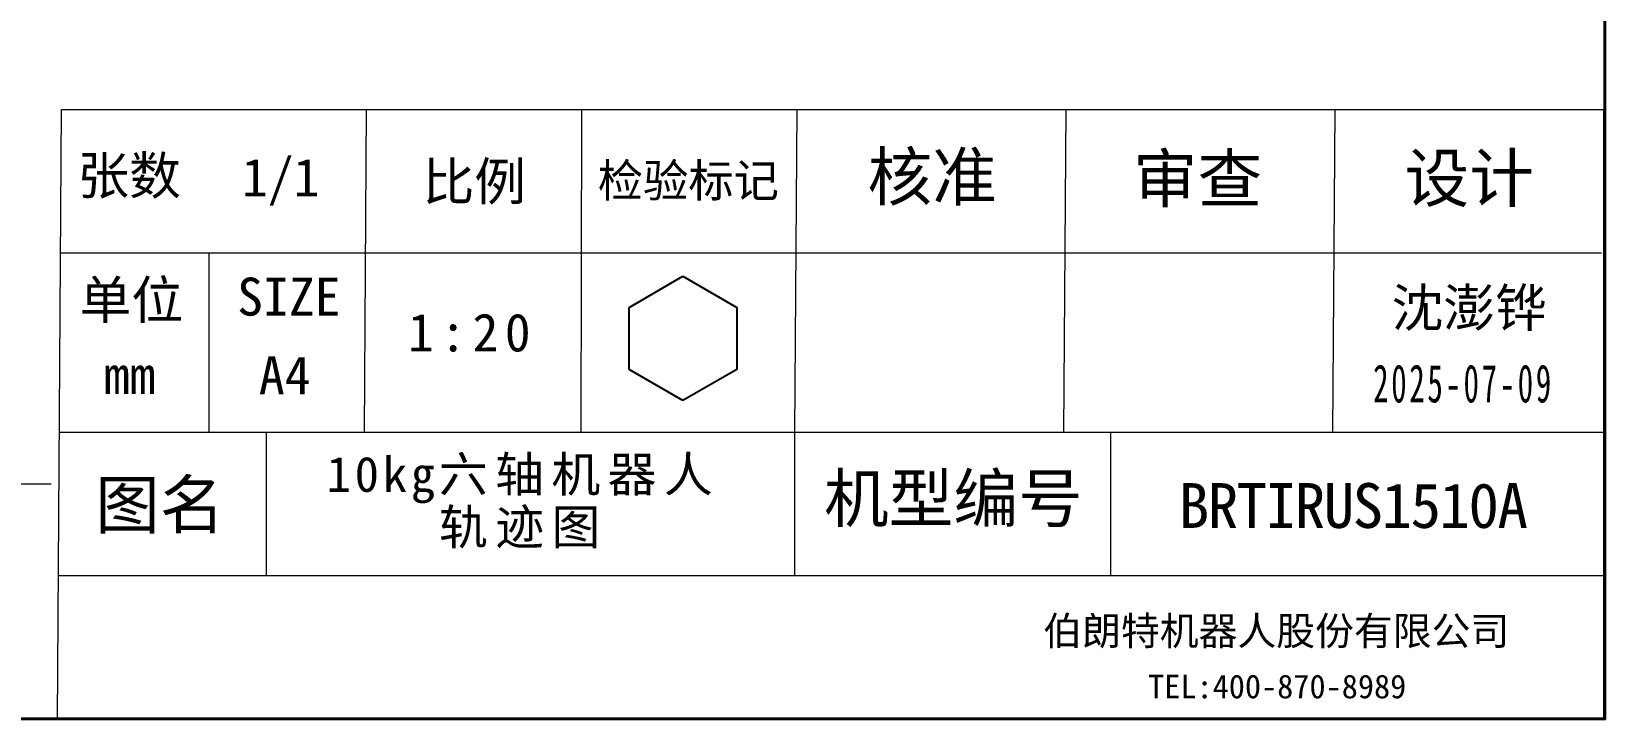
# Model space of a CAD drawing. Header units: millimetres. Extents: x 116 to 5831, y 100 to 4110.
# Drawn here: x 4074 to 5830, y 100 to 868 of the extents above; entities that cross this region are included whole.
import ezdxf

# ---------------------------------------------------------------- set-up
doc = ezdxf.new("R2010")
doc.units = ezdxf.units.MM
doc.header["$MEASUREMENT"] = 0
doc.layers.get('0').update_dxf_attribs({"lineweight": 18})
doc.layers.add('图层0000', color=7, linetype='Continuous', lineweight=25)
doc.dimstyles.new('线性样式 (GB)', dxfattribs={"dimtxt": 2, "dimasz": 2, "dimexe": 1, "dimexo": 0.5, "dimgap": 0.5, "dimtad": 1, "dimdsep": 46, "dimcen": -2.1272670180000004, "dimclrd": 7, "dimclre": 7, "dimclrt": 7, "dimadec": 0, "dimazin": 0, "dimtfac": 0.7, "dimtmove": 0, "dimatfit": 1, "dimfxl": 1, "dimfrac": 2, "dimtolj": 1, "dimtzin": 0, "dimlwd": 18, "dimlwe": 18, "dimarcsym": 0})

# ---------------------------------------------------------------- blocks, each defined once
blk = doc.blocks.new('DimBlk400')
at = {"layer": '图层0000', "color": 7, "linetype": 'Continuous', "lineweight": 18}
for p in [(3599.3418370507056, 428.0805697098964), (4096.093005523681, 362.5171828973328)]:
    blk.add_line(p, (3641.69385848999, 362.5171828973328), dxfattribs=at)
at = {"layer": '图层0000', "color": 7, "linetype": 'Continuous', "lineweight": -3}
blk.add_solid([(3608.344788643333, 433.8962119060181), (3577.637564893617, 461.6800424755669), (3590.338885458078, 422.2649275137747)], dxfattribs=at)
at = {"layer": '图层0000', "color": 5, "linetype": 'Continuous', "lineweight": 18, "insert": (3899.525832519531, 381.92016847014776), "char_height": 40, "attachment_point": 8, "line_spacing_factor": 1.2}
blk.add_mtext('\\T1.500000;\\W1;\\FSimSun|b0|i0;6X M6{\\Fgdt;x}12', dxfattribs=at)
blk = doc.blocks.new('DrawingBlockBlk13')
at = {"layer": '图层0000', "color": 7, "linetype": 'Continuous', "lineweight": 18}
for p, q in [((4102.996125209143, 100.01719989886544), (4107.484437270725, 780.6919860839844)), ((4107.484437270725, 780.6919860839844), (5827.510859748004, 780.6919860839845)), ((4447.491828743185, 780.6919860839845), (4445.118019142824, 420.69198608398466)), ((4687.497046253156, 780.6919860839845), (4686.585290335308, 420.69198608398466)), ((4927.497815973071, 780.6919860839845), (4925.124006372711, 420.69198608398466)), ((5227.504337860536, 780.6919860839845), (5225.130528260175, 420.69198608398466)), ((5527.510859748004, 780.6919860839845), (5525.137050147643, 420.69198608398466)), ((5827.510859748004, 100.0000000000002), (5827.510859748004, 780.6919860839845)), ((5827.510859748004, 780.6919860839845), (5827.510859748004, 100.0000000000002)), ((4106.429410781676, 620.6919860839845), (5824.9068592566455, 620.6919860839845)), ((4271.923597968535, 620.6919860839845), (4271.923597968535, 420.6919860839846)), ((4105.110627670365, 420.6919860839846), (5827.510859748004, 420.69198608398466)), ((4336.2837297743245, 260.6919860839845), (4336.2837297743245, 420.6919860839846)), ((4925.124006372711, 420.69198608398466), (4925.124006372711, 260.6919860839846)), ((5277.679881417945, 260.6919860839846), (5277.679881417945, 420.69198608398466)), ((4104.055601181316, 260.6919860839845), (5827.510859748004, 260.6919860839846))]:
    blk.add_line(p, q, dxfattribs=at)
at = {"layer": '图层0000', "color": 7, "linetype": 'Continuous', "lineweight": 25}
for p, q in [((4740.628356933594, 559.8957234878033), (4800.628356933594, 594.5367396391807)), ((4800.628356933594, 594.5367396391807), (4860.628356933594, 559.8957234878033)), ((4740.628356933594, 490.61369118504814), (4740.628356933594, 559.8957234878033)), ((4860.628356933594, 559.8957234878033), (4860.628356933594, 490.6136911850483)), ((4800.628356933594, 455.9726750336706), (4740.628356933594, 490.61369118504814)), ((4860.628356933594, 490.6136911850483), (4800.628356933594, 455.9726750336706))]:
    blk.add_line(p, q, dxfattribs=at)
at = {"layer": '图层0000', "color": 7, "linetype": 'Continuous', "lineweight": -3, "attachment_point": 2}
for s, insert, char_height, line_spacing_factor in [('\\T1;\\W1;\\FSimSun|b0|i0;核准', (5078.61572265625, 732.1780395507812), 52.91666507720947, 1.000000011920929), ('\\T1;\\W1;\\FSimSun|b0|i0;审查', (5374.4952392578125, 730.0699615478516), 52.91666507720947, 1.000000011920929), ('\\T1;\\W1;\\FSimSun|b0|i0;设计', (5677.510986328125, 730.6919860839844), 52.91666507720947, 1.000000011920929), ('\\T1;\\W1;\\FSimSun|b0|i0;张数', (4182.986755371094, 728.2203674316406), 42.33333110809326, 1.000000011920929), ('\\T1;\\W1;\\FSimSun|b0|i0;1/1', (4351.907958984375, 726.0016632080078), 42.333998680114746, 1.0000200033187865), ('\\T1;\\W1;\\FSimSun|b0|i0;比例', (4567.9461669921875, 721.546630859375), 42.33333110809326, 1.000000011920929), ('\\T1;\\W1;\\FSimSun|b0|i0;检验标记', (4806.634216308594, 719.9101257324219), 37.04166650772095, 1.000000011920929), ('\\T1;\\W1;\\FSimSun|b0|i0;单位', (4185.509338378906, 589.4589614868164), 42.33333110809326, 1.000000011920929), ('\\T1;\\W1;\\FSimSun|b0|i0;SIZE', (4361.0748291015625, 593.0604553222656), 42.33333110809326, 1.000000011920929), ('\\T1;\\W1;\\FSimSun|b0|i0;沈澎铧', (5677.510986328125, 580.6919860839844), 42.333998680114746, 1.0000200033187865), ('\\T1.25;\\W1;\\FSimSun|b0|i0;1:20', (4565.9381103515625, 553.0304718017578), 42.333998680114746, 1.2), ('\\T1;\\W1;\\FSimSun|b0|i0;mm', (4183.4698486328125, 505.6560516357422), 42.33333110809326, 1.000000011920929), ('\\T1;\\W1;\\FSimSun|b0|i0;A4', (4356.44287109375, 505.36815643310547), 42.33333110809326, 1.000000011920929), ('\\T1.16666665010982;\\W0.600000023841858;\\FSimSun|b0|i0;2025-07-09', (5671.1077880859375, 496.17984771728516), 42.333998680114746, 1.0000200033187865), ('\\T1;\\W1;\\FSimSun|b0|i0;图名', (4217.2296142578125, 366.25648498535156), 52.91666507720947, 1.000000011920929), ('\\T1;\\W1;\\FSimSun|b0|i0;机型编号', (5102.2332763671875, 373.3182144165039), 52.91600227355957, 1.0000200033187865), ('\\T1;\\W1;\\FSimSun|b0|i0;伯朗特机器人股份有限公司', (5462.2900390625, 214.78473663330078), 31.749999523162842, 1.000000011920929), ('\\T1;\\W1;\\FSimSun|b0|i0;TEL:400-870-8989 ', (5463.349609375, 150.12381553649902), 26.458001136779785, 1.0000200033187865)]:
    blk.add_mtext(s, dxfattribs=dict(at, insert=insert, char_height=char_height, line_spacing_factor=line_spacing_factor))
blk = doc.blocks.new('DrawingBorderBlk13')
at = {"layer": '图层0000', "color": 7, "linetype": 'Continuous', "lineweight": 18}
for p, q in [((5827.510859748004, 4100.000000000001), (5827.510859748004, 101.99999999999997)), ((5828.510859748004, 4101.000000000001), (5828.510859748004, 101)), ((5829.510859748005, 4102), (5829.510859748005, 100)), ((116, 100.0000000000002), (5829.510859748005, 100.0000000000002)), ((117, 101), (5828.510859748004, 101)), ((117.99999999999999, 102), (5827.510859748004, 102))]:
    blk.add_line(p, q, dxfattribs=at)

msp = doc.modelspace()

# ---------------------------------------------------------------- block references
for name in ['DrawingBorderBlk13', 'DrawingBlockBlk13']:
    msp.add_blockref(name, (0, 0))

# ---------------------------------------------------------------- texts
at = {"layer": '图层0000', "color": 7, "linetype": 'Continuous', "lineweight": -3, "attachment_point": 5}
for s, insert, char_height, line_spacing_factor in [('\\T1.15000002337453;\\W1.01999306678772;\\FSimSun|b0|i0;10kg六轴机器人\\P轨迹图', (4622.611999511719, 342.0079040527344), 39.21595096588135, 0.8999999999999999), ('\\T0.950000002980232;\\W1;\\FSimSun|b0|i0;BRTIRUS1510A', (5547.430419921875, 338.38268280029297), 50, 1.2)]:
    msp.add_mtext(s, dxfattribs=dict(at, insert=insert, char_height=char_height, line_spacing_factor=line_spacing_factor))

# ---------------------------------------------------------------- dimensions: what is measured, and where the dimension line sits
at = {"layer": '图层0000', "color": 7, "linetype": 'Continuous', "lineweight": -3}
dim = msp.add_diameter_dim_2p(p1=(3577.637564893617, 461.6800424755669), p2=(3559.5506714293747, 489.67960311362793), text='\\T1.25;\\W1;\\FSimSun;6X M6{\\Fgdt;x}12', dimstyle='线性样式 (GB)', override={"dimscale": 1, "dimtxt": 40, "dimasz": 40, "dimexe": 20, "dimexo": 10, "dimgap": 20, "dimtad": 1, "dimtih": 1, "dimtoh": 1, "dimdec": 2, "dimlfac": 0.05, "dimrnd": 0, "dimzin": 8, "dimdsep": 46, "dimlunit": 2, "dimtxsty": 'Standard', "dimsah": 1, "dimtsz": 0, "dimcen": 0, "dimdle": 0, "dimse1": 0, "dimse2": 0, "dimsd1": 0, "dimsd2": 1, "dimclrd": 7, "dimclre": 7, "dimclrt": 5, "dimaunit": 0, "dimadec": 2, "dimazin": 2, "dimtol": 0, "dimlim": 0, "dimtp": 0, "dimtm": 0, "dimtfac": 0.699999988079071, "dimtdec": 2, "dimtix": 0, "dimtofl": 0, "dimtmove": 0, "dimatfit": 3, "dimtfillclr": 0, "dimfrac": 2, "dimtzin": 0, "dimlwd": 18, "dimlwe": 18}, dxfattribs=at)
dim.commit()
dim.dimension.update_dxf_attribs({"geometry": 'DimBlk400', "text_midpoint": (3899.525832519531, 342.5171828973328), "dimtype": 163})

doc.saveas('drawing.dxf')
